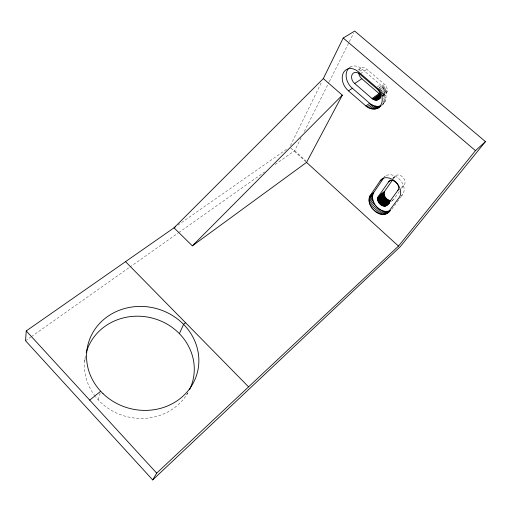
<?xml version="1.0" encoding="UTF-8"?>
<svg xmlns="http://www.w3.org/2000/svg" width="511" height="511" viewBox="0 0 511 511"><rect width="100%" height="100%" fill="white"/><g stroke="black" fill="none" stroke-linecap="round" stroke-linejoin="round"><path stroke-width="0.38" stroke-dasharray="2.56 1.92" d="M381.826 105.272C388.935 100.469 386.105 89.572 380.42 84.756L362.542 69.432A13.465 10.073 59.2 0 0 349.339 67.695M382.63 95.123C388.532 95.41 388.398 86.959 384.489 84.321L366.962 69.317A6.669 5.053 59.5 0 0 358.952 70.716M84.641 361.092L85.522 357.234M98.189 399.787L100.488 391.969M290.44 145.654L321.93 81.428M275.135 164.497L294.687 150.688L301.113 137.874M304.332 131.468L328.969 82.335M329.327 81.626L348.968 42.464M349.326 41.755L353.612 33.209M186.841 394.549L187.594 393.163M393.163 179.099L394.965 176.525A6.285 4.542 48.3 0 1 402.413 176.78A6.285 4.542 48.3 0 1 404.303 184.803L401.058 189.255M392.263 200.446L393.642 199.437L400.598 189.894M391.765 209.235L400.656 197.195M401.122 196.556L402.527 194.659A12.679 9.051 48.4 0 0 399.263 179.029A12.679 9.051 48.4 0 0 384.425 176.985M401.371 195.662L402.527 194.659M391.337 201.436L393.642 199.437M401.391 187.313L404.303 184.803M392.806 178.141L395.75 175.669M392.608 178.505L394.965 176.525M384.093 177.17L385.275 176.199M383.359 102.602L385.249 101.229M382.733 103.848L384.623 102.475M382.573 104.493L383.831 103.573M383.18 101.689L385.703 99.856M383.531 98.649L386.06 96.828M383.448 100.207L385.977 98.38M383.422 97.039L385.958 95.218M382.471 95.71L386.929 92.517M382.496 95.851L385.664 93.583M382.796 95.876L386.616 93.143M382.726 95.947L384.004 95.033M382.407 96.426L386.227 93.692M382.579 96.445L385.76 94.165M380.951 94.88L387.332 90.332M382.65 93.762L385.192 91.948M382.822 94.292L387.287 91.105M382.694 95.027L387.153 91.833M380.107 93.724L387.134 88.729M380.893 94.081L387.281 89.54M379.545 92.121L386.584 87.138M379.871 92.919L386.904 87.93M381.353 92.606L384.54 90.345M25.55 340.773L30.762 337.088M31.414 336.628L129.162 267.592M129.813 267.132L178.039 233.073M178.69 232.614L264.711 171.862M379.136 91.354L386.182 86.378M380.529 91.054L383.716 88.799M378.108 89.962L385.166 84.998M379.558 89.585L382.752 87.33M378.657 90.632L385.709 85.663M379.085 87.771L381.64 85.976M378.07 88.831L384.489 84.321M377.22 86.991L380.42 84.756M177.943 225.089L287.125 148.905M360.434 73.667L366.962 69.317M359.942 71.157L362.542 69.432M358.313 69.822L360.932 68.097M349.096 67.81L350.405 66.96M294.687 150.688L305.891 160.882M290.9 148.139L305.974 161.859M188.061 392.531A55.137 50.896 13.1 0 1 95.698 396.887M95.225 396.281A55.137 50.896 13.1 0 1 85.656 354.806"/><path stroke-width="0.77" d="M390.423 210.526C381.998 221.608 364.669 206.521 370.053 195.758L380.197 180.843L383.723 177.917L373.535 192.845C369.159 202.037 380.554 214.62 390.091 210.66M399.053 189.326L397.884 190.335L387.3 204.943C382.867 208.967 375.553 201.583 378.191 196.748L388.488 181.961L390.845 179.987M384.138 206.15L390.474 200.657C386.425 200.152 382.579 195.291 384.591 191.331L392.256 180.389M175.324 226.916L26.24 330.936L25.55 340.773L152.693 479.925L400.215 246.736L485.45 141.617L354.685 31.075L343.207 38.025L323.329 78.579L174.021 227.829L192.34 245.868L306.555 162.389L342.325 95.167L323.329 78.579M179.412 333.683L183.564 324.338L185.563 322.728M152.693 479.925L156.698 473.135L398.491 246.091L475.454 150.649L485.45 141.617M387.574 213.03L399.065 197.68A12.743 9.032 48.4 0 0 395.156 181.456A12.743 9.032 48.4 0 0 380.197 180.843M192.34 245.868L342.325 95.167M385.658 214.128L389.075 211.126M386.674 213.662L388.954 211.663M383.339 214.55L386.757 211.554M384.54 214.428L387.958 211.426M380.778 214.262L384.195 211.279M382.081 214.492L385.492 211.503M379.456 213.86L382.873 210.883M384.77 206.176L389.95 201.673M385.364 206.105L389.401 202.605M385.92 205.952L389.382 202.95M386.431 205.709L389.312 203.212M378.134 213.298L381.557 210.321M382.828 205.85L389.165 200.363M383.486 206.042L389.829 200.555M376.837 212.576L380.261 209.612M374.384 210.73L377.814 207.773M381.513 205.211L387.862 199.744M382.164 205.569L388.507 200.088M375.579 211.714L379.009 208.756M373.273 209.625L376.709 206.68M380.286 204.291L386.635 198.83M380.887 204.79L387.236 199.322M378.772 202.509L385.134 197.067M372.257 208.431L375.694 205.486M379.219 203.148L385.581 197.7M379.73 203.742L386.086 198.287M378.076 201.168L384.444 195.732M371.356 207.159L374.799 204.221M378.389 201.845L384.757 196.409M370.59 205.831L374.033 202.899M377.68 199.795L384.061 194.365M377.84 200.478L384.215 195.042M378.191 196.748L384.591 191.331M377.897 197.316L384.291 191.893M369.958 204.47L373.407 201.545M377.718 197.878L384.112 192.455M377.623 198.479L384.01 193.056M377.61 199.124L383.997 193.695M369.479 203.097L372.934 200.171M369.006 200.389L372.468 197.47M369.159 201.724L372.621 198.805M369.198 197.891L372.672 194.972M369.019 199.105L372.487 196.186M370.053 195.758L373.535 192.845M369.542 196.767L373.024 193.854M89.719 400.126L100.693 391.26M374.25 109.118L378.019 106.384L380.644 105.841C376.85 110.58 369.951 109.648 365.87 105.975L348.496 90.869A13.529 10.054 59.1 0 1 343.437 72.677A13.529 10.054 59.1 0 1 358.639 72.019L376.581 87.438C382.643 92.376 385.345 104.698 376.875 108.588M375.598 108.952L379.366 106.211M378.057 108.019L381.2 105.732M378.229 99.562C381.768 97.116 380.293 91.673 377.431 89.278L359.782 74.101A6.732 5.033 59.2 0 0 352.175 74.446A6.732 5.033 59.2 0 0 354.685 83.517L372.053 98.534C374.32 100.68 378.057 100.648 380.139 98.195M372.845 109.079L376.62 106.345L378.019 106.384M369.983 108.396L373.758 105.675L376.62 106.345M371.42 108.837L375.189 106.109M368.565 107.764L372.347 105.049L373.758 105.675M376.332 100.137L380.146 97.403M367.185 106.952L370.967 104.244L372.347 105.049M377.009 100.047L380.184 97.767M377.642 99.856L380.184 98.029M374.199 99.792L380.561 95.257M365.87 105.975L369.657 103.273L370.967 104.244M374.921 100.009L380.644 95.921M375.636 100.124L380.721 96.483M372.8 99.083L379.801 94.101L380.491 94.497L373.49 99.485M372.053 98.534L379.066 93.558L379.801 94.101M348.496 90.869L352.347 88.256A13.465 10.073 59.2 0 1 348.406 68.608M354.685 83.517L361.814 78.713L379.066 93.558M343.207 38.025L475.454 150.649M352.347 88.256L369.657 103.273M306.555 162.389L398.491 246.091M125.553 261.645L248.576 386.859M26.24 330.936L156.698 473.135M86.257 352.494A55.137 50.896 13.1 0 1 157.605 319.726A55.137 50.896 13.1 0 1 189.536 389.74M361.814 78.713A6.669 5.053 59.5 0 1 358.754 72.977M388.488 181.961A6.343 4.522 48.4 0 1 395.942 182.267A6.343 4.522 48.4 0 1 397.884 190.335M102.992 393.604A56.434 51.694 14.2 0 0 196.952 373.95A56.434 51.694 14.2 0 0 128.184 307.667A56.434 51.694 14.2 0 0 102.992 393.604"/></g></svg>
